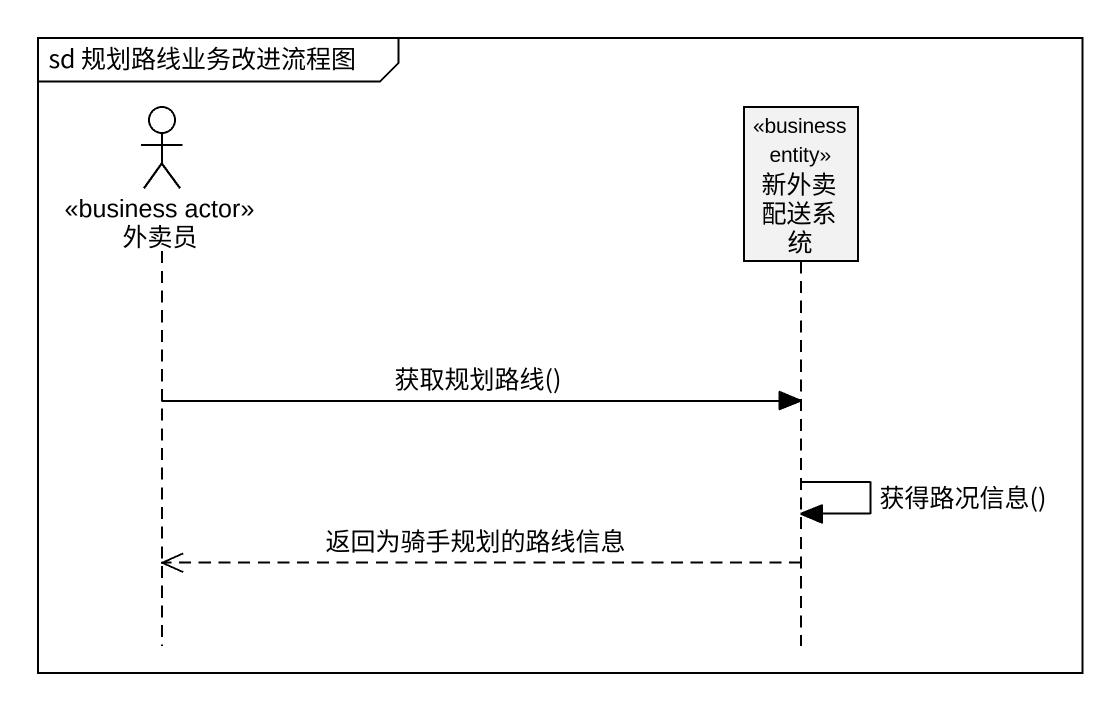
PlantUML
@startuml
mainframe sd 规划路线业务改进流程图
hide footbox
actor 外卖员 <<business actor>>
participant 新外卖配送系统 <<business entity>>

外卖员 -> 新外卖配送系统 : 获取规划路线()
新外卖配送系统 -> 新外卖配送系统 : 获得路况信息()
新外卖配送系统 -->> 外卖员 : 返回为骑手规划的路线信息
@enduml
